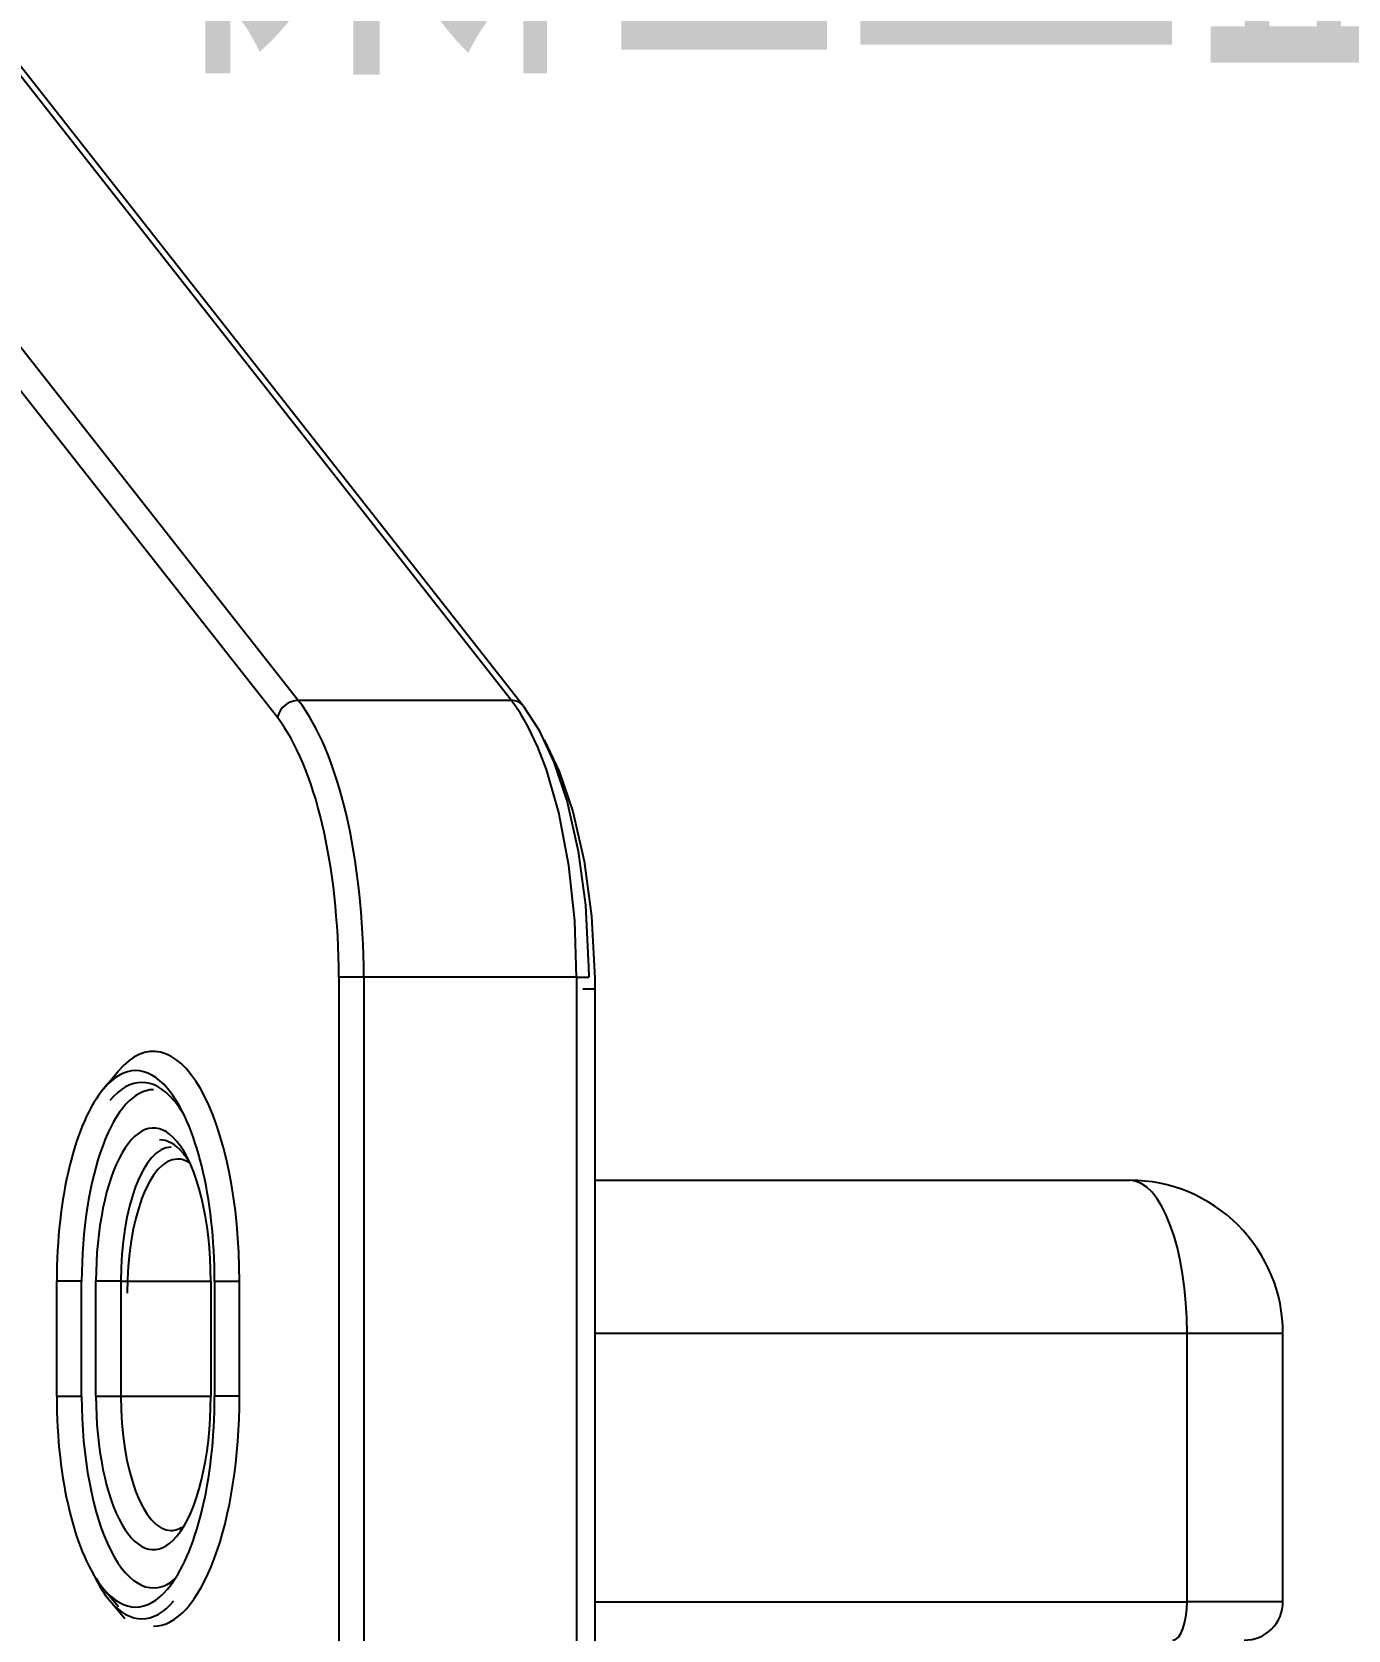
# Model space of a CAD drawing. Header units: inches. Extents: x 47316 to 59086, y 3141 to 11743.
# Drawn here: x 51925.92 to 51939.72, y 9013.1 to 9029.86 of the extents above; entities that cross this region are included whole.
import ezdxf

# ---------------------------------------------------------------- set-up
doc = ezdxf.new("R2010")
doc.units = ezdxf.units.IN
doc.header["$MEASUREMENT"] = 0
doc.layers.add('___SHELL', color=7, linetype='Continuous')
doc.styles.add('HZ', font='', dxfattribs={"width": 0.67, "height": 4})
doc.styles.get('HZ').set_extended_font_data('SimSun')

msp = doc.modelspace()

# ---------------------------------------------------------------- linework, layer by layer
at = {"layer": '___SHELL', "color": 0, "linetype": 'ByBlock', "lineweight": -2}
for p, q in [((51921.885, 9031.53), (51928.713, 9022.85)), ((51928.495, 9022.668), (51921.666, 9031.349)), ((51930.947, 9022.85), (51925.033, 9030.369)), ((51931.072, 9022.792), (51925.169, 9030.299)), ((51931.039, 9022.719), (51930.947, 9022.85)), ((51931.072, 9022.792), (51931.236, 9022.542)), ((51931.124, 9022.571), (51931.039, 9022.719)), ((51931.225, 9022.357), (51931.124, 9022.571)), ((51931.236, 9022.542), (51931.394, 9022.202)), ((51931.291, 9022.437), (51931.45, 9022.103)), ((51931.315, 9022.124), (51931.225, 9022.357)), ((51931.444, 9021.674), (51931.315, 9022.124)), ((51931.394, 9022.202), (51931.532, 9021.785)), ((51931.45, 9022.103), (51931.592, 9021.683)), ((51931.532, 9021.785), (51931.647, 9021.268)), ((51931.549, 9021.12), (51931.444, 9021.674)), ((51931.592, 9021.683), (51931.709, 9021.164)), ((51931.647, 9021.268), (51931.723, 9020.702)), ((51931.612, 9020.54), (51931.549, 9021.12)), ((51931.709, 9021.164), (51931.788, 9020.588)), ((51931.723, 9020.702), (51931.757, 9020.057)), ((51931.788, 9020.588), (51931.823, 9019.934)), ((51931.632, 9019.948), (51931.612, 9020.54)), ((51931.757, 9020.057), (51931.758, 9019.948)), ((51931.823, 9019.934), (51931.824, 9019.824))]:
    msp.add_line(p, q, dxfattribs=at)
at = {"layer": '___SHELL', "color": 0, "linetype": 'ByBlock', "lineweight": -2, "ltscale": 0.139017}
msp.add_line((51928.713, 9022.85), (51930.947, 9022.85), dxfattribs=at)
at = {"layer": '___SHELL', "color": 0, "linetype": 'ByBlock', "lineweight": -2, "ltscale": 0.016272}
for p, q in [((51929.399, 9019.948), (51929.138, 9019.948)), ((51926.441, 9016.76), (51926.18, 9016.76)), ((51926.853, 9016.76), (51926.592, 9016.76)), ((51926.18, 9015.555), (51926.441, 9015.555)), ((51926.592, 9015.555), (51926.853, 9015.555))]:
    msp.add_line(p, q, dxfattribs=at)
at = {"layer": '___SHELL', "color": 0, "linetype": 'ByBlock', "lineweight": -2, "ltscale": 0.435928}
for p, q in [((51929.138, 9019.948), (51929.138, 9012.944)), ((51929.399, 9019.948), (51929.399, 9012.944)), ((51931.824, 9019.824), (51931.822, 9012.82))]:
    msp.add_line(p, q, dxfattribs=at)
at = {"layer": '___SHELL', "color": 0, "linetype": 'ByBlock', "lineweight": -2, "ltscale": 0.138986}
msp.add_line((51931.632, 9019.948), (51929.399, 9019.948), dxfattribs=at)
at = {"layer": '___SHELL', "color": 0, "linetype": 'ByBlock', "lineweight": -2, "ltscale": 0.007816}
for p, q in [((51931.632, 9019.948), (51931.758, 9019.948)), ((51931.698, 9019.824), (51931.824, 9019.824))]:
    msp.add_line(p, q, dxfattribs=at)
at = {"layer": '___SHELL', "color": 0, "linetype": 'ByBlock', "lineweight": -2, "ltscale": 0.056125}
msp.add_line((51931.632, 9019.948), (51931.632, 9019.046), dxfattribs=at)
at = {"layer": '___SHELL', "color": 0, "linetype": 'ByBlock', "lineweight": -2, "ltscale": 0.379803}
msp.add_line((51931.632, 9019.046), (51931.631, 9012.944), dxfattribs=at)
at = {"layer": '___SHELL', "color": 0, "linetype": 'ByBlock', "lineweight": -2, "ltscale": 0.014992}
for p, q in [((51926.673, 9018.781), (51926.829, 9018.965)), ((51926.739, 9013.41), (51926.895, 9013.226))]:
    msp.add_line(p, q, dxfattribs=at)
at = {"layer": '___SHELL', "color": 0, "linetype": 'ByBlock', "lineweight": -2, "ltscale": 0.349002}
msp.add_line((51931.823, 9017.819), (51937.431, 9017.819), dxfattribs=at)
at = {"layer": '___SHELL', "color": 0, "linetype": 'ByBlock', "lineweight": -2, "ltscale": 0.075}
for p, q in [((51926.18, 9015.555), (51926.18, 9016.76)), ((51926.441, 9015.555), (51926.441, 9016.76)), ((51926.592, 9015.555), (51926.592, 9016.76)), ((51926.853, 9016.76), (51926.853, 9015.555)), ((51927.796, 9016.76), (51927.796, 9015.555)), ((51927.835, 9016.76), (51927.835, 9015.555)), ((51928.097, 9015.555), (51928.097, 9016.76))]:
    msp.add_line(p, q, dxfattribs=at)
at = {"layer": '___SHELL', "color": 0, "linetype": 'ByBlock', "lineweight": -2, "ltscale": 0.058649}
for p, q in [((51926.853, 9016.76), (51927.796, 9016.76)), ((51926.853, 9015.555), (51927.796, 9015.555))]:
    msp.add_line(p, q, dxfattribs=at)
at = {"layer": '___SHELL', "color": 0, "linetype": 'ByBlock', "lineweight": -2, "ltscale": 0.016275}
for p, q in [((51927.835, 9016.76), (51928.097, 9016.76)), ((51928.097, 9015.555), (51927.835, 9015.555))]:
    msp.add_line(p, q, dxfattribs=at)
at = {"layer": '___SHELL', "color": 0, "linetype": 'ByBlock', "lineweight": -2, "ltscale": 0.386484}
msp.add_line((51938.033, 9016.212), (51931.823, 9016.212), dxfattribs=at)
at = {"layer": '___SHELL', "color": 0, "linetype": 'ByBlock', "lineweight": -2, "ltscale": 0.175}
for p, q in [((51938.033, 9013.401), (51938.033, 9016.212)), ((51939.038, 9013.401), (51939.038, 9016.212))]:
    msp.add_line(p, q, dxfattribs=at)
at = {"layer": '___SHELL', "color": 0, "linetype": 'ByBlock', "lineweight": -2, "ltscale": 0.062537}
msp.add_line((51939.038, 9016.212), (51938.033, 9016.212), dxfattribs=at)
at = {"layer": '___SHELL', "color": 0, "linetype": 'ByBlock', "lineweight": -2, "ltscale": 0.014994}
msp.add_line((51926.673, 9013.534), (51926.829, 9013.35), dxfattribs=at)
at = {"layer": '___SHELL', "color": 0, "linetype": 'ByBlock', "lineweight": -2, "ltscale": 0.38652}
msp.add_line((51931.822, 9013.401), (51938.033, 9013.401), dxfattribs=at)
at = {"layer": '___SHELL', "color": 0, "linetype": 'ByBlock', "lineweight": -2, "ltscale": 0.028577}
msp.add_line((51938.492, 9013.401), (51938.033, 9013.401), dxfattribs=at)
at = {"layer": '___SHELL', "color": 0, "linetype": 'ByBlock', "lineweight": -2, "ltscale": 0.021133}
msp.add_line((51938.831, 9013.401), (51938.492, 9013.401), dxfattribs=at)
at = {"layer": '___SHELL', "color": 0, "linetype": 'ByBlock', "lineweight": -2, "ltscale": 0.011307}
msp.add_line((51939.013, 9013.401), (51938.831, 9013.401), dxfattribs=at)
at = {"layer": '___SHELL', "color": 0, "linetype": 'ByBlock', "lineweight": -2, "ltscale": 0.00152}
msp.add_line((51939.038, 9013.401), (51939.013, 9013.401), dxfattribs=at)
at = {"layer": '___SHELL', "color": 0, "linetype": 'ByBlock', "lineweight": -2}
for centre, radius, start, end in [((51937.431, 9016.212), 1.607, 359.9996, 90), ((51938.636, 9013.401), 0.402, 269.1763, 359.9952)]:
    msp.add_arc(centre, radius, start, end, dxfattribs=at)
for centre, major_axis, ratio, start_param, end_param in [((51928.681, 9022.668), (0.158, 0.124), 0.83711, 0.816486, 2.387282), ((51928.196, 9019.948), (0, -3.213), 0.374602, 1.570802, 2.697149), ((51930.914, 9022.668), (0.158, 0.124), 0.837144, 0.000043, 0.816589), ((51928.009, 9019.948), (0, -3.013), 0.374602, 1.570802, 2.697149), ((51927.194, 9016.76), (0, 2.41), 0.374602, 4.712395, 6.699135), ((51927.008, 9016.76), (0, 2.209), 0.374602, 5.867236, 6.699135), ((51927.073, 9016.636), (0, 2.209), 0.374607, 5.86723, 6.699141), ((51927.008, 9016.76), (0, 2.209), 0.374602, 0.415949, 1.570802), ((51927.194, 9016.76), (0, -2.008), 0.374602, 3.141598, 4.712395), ((51927.008, 9016.76), (0, 2.209), 0.374602, 4.712395, 5.867236), ((51927.073, 9016.636), (0, 2.209), 0.374607, 5.718771, 5.86723), ((51927.194, 9016.76), (0, 1.607), 0.374602, 5.867236, 7.853987), ((51927.259, 9016.636), (0, 1.607), 0.374607, 5.86723, 6.283185), ((51927.194, 9016.76), (0, 1.607), 0.374602, 4.712395, 5.867236), ((51927.38, 9016.76), (0, 1.406), 0.374602, 0.000006, 1.570802), ((51927.446, 9016.636), (0, 1.406), 0.374607, 0, 1.570796), ((51927.446, 9016.636), (0, 1.406), 0.374607, 6.029229, 6.283185), ((51927.259, 9016.636), (0, 1.607), 0.374607, 5.729753, 5.86723), ((51937.431, 9016.212), (0, 1.607), 0.374607, 4.712389, 6.283185), ((51927.008, 9015.555), (0, 2.209), 0.374602, 1.570802, 2.725643), ((51927.194, 9015.555), (0, -2.008), 0.374602, 4.712395, 6.583062), ((51927.194, 9015.555), (0, 1.607), 0.374602, 1.570802, 3.557542), ((51927.38, 9015.555), (0, -1.406), 0.374602, 4.712395, 6.283191), ((51927.194, 9015.555), (0, 2.41), 0.374602, 3.141598, 4.712395), ((51927.008, 9015.555), (0, 2.209), 0.374602, 3.557542, 4.712395), ((51927.194, 9015.555), (0, 1.607), 0.374602, 3.557542, 4.712395), ((51927.38, 9015.555), (0, -1.406), 0.374602, 0.000006, 0.257819), ((51927.073, 9015.431), (0, 2.209), 0.374607, 2.481774, 2.725637), ((51927.008, 9015.555), (0, 2.209), 0.374602, 2.725643, 3.557542), ((51927.073, 9015.431), (0, 2.209), 0.374607, 2.725637, 3.557548), ((51937.882, 9013.401), (0, -0.402), 0.374607, 0, 1.570796)]:
    msp.add_ellipse(centre, major_axis=major_axis, ratio=ratio, start_param=start_param, end_param=end_param, dxfattribs=at)

# ---------------------------------------------------------------- texts
at = {"layer": '___SHELL', "color": 0, "linetype": 'ByBlock', "lineweight": -2, "style": 'HZ', "width": 0.67}
msp.add_text('保险丝盒安装视图', height=4, dxfattribs=at).set_placement((51927.105, 9029.843, -7.779))

doc.saveas('drawing.dxf')
